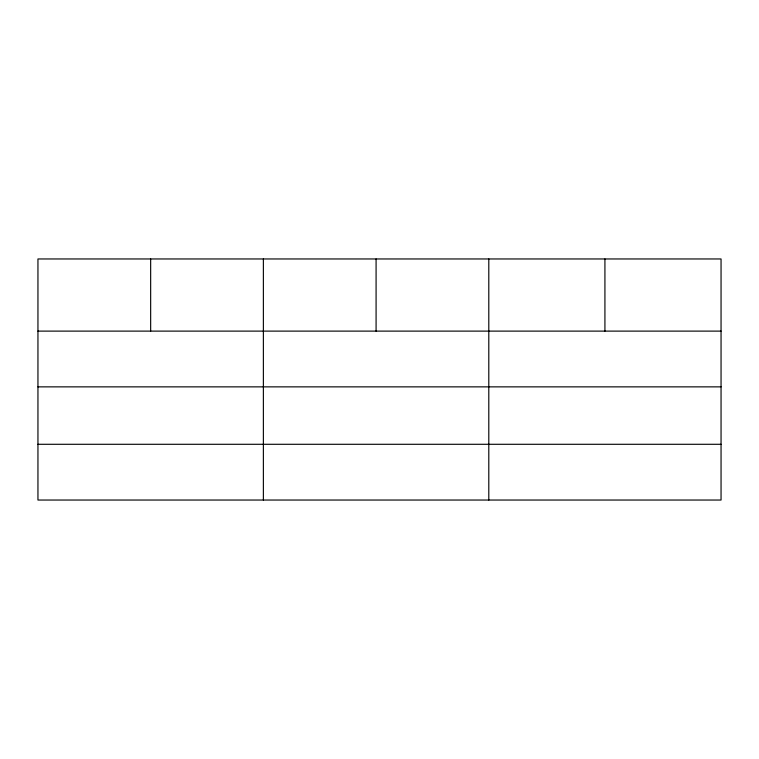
<?xml version="1.0" encoding="UTF-8"?>
<svg xmlns="http://www.w3.org/2000/svg" width="759" height="759" viewBox="0 0 759 759"><rect width="100%" height="100%" fill="white"/><g stroke="black" fill="none" stroke-linecap="round" stroke-linejoin="round"><path stroke-width="1.14" d="M721.05 386.862L721.05 258.961L37.95 258.961L37.95 500.039L721.05 500.039L721.05 386.862L37.95 386.862M37.95 331.114L721.05 331.114M37.95 444.29L721.05 444.29M604.923 258.961L604.923 331.114M488.796 258.961L488.796 500.039M376.084 258.961L376.084 331.114M263.373 258.961L263.373 500.039M150.662 258.961L150.662 331.114"/></g></svg>
